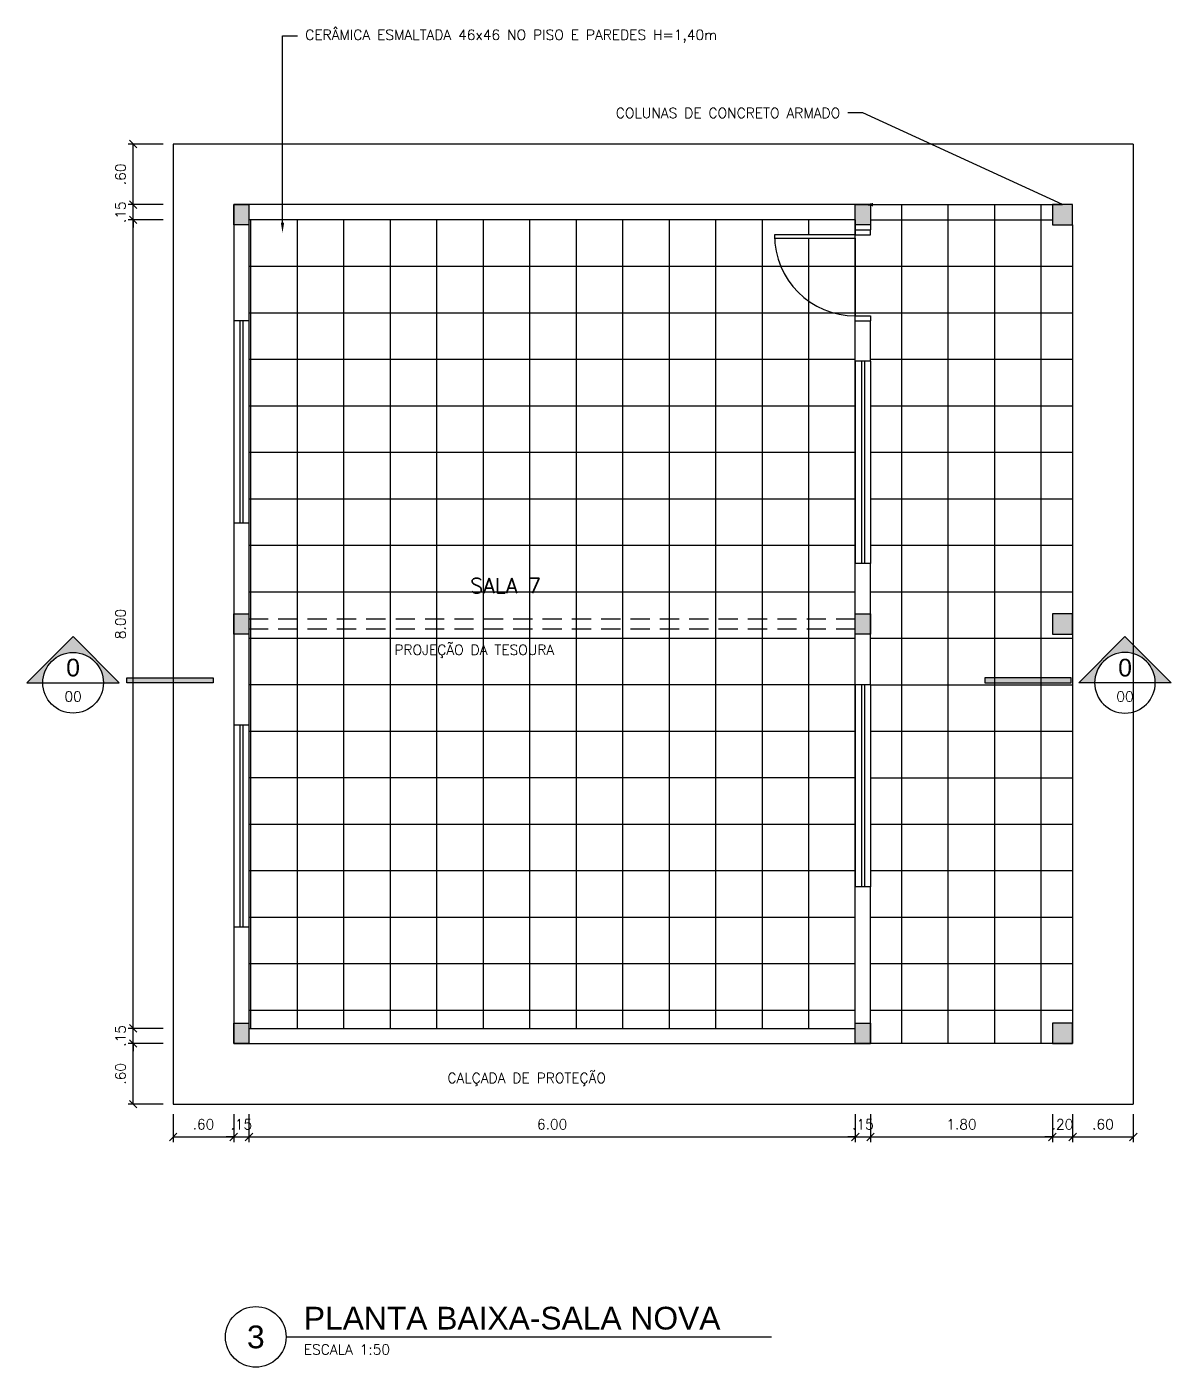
# Model space of a CAD drawing. Header units: millimetres. Extents: x -11 to 499, y 215 to 428.
# Drawn here: x 110.83 to 122.16, y 248.44 to 261.71 of the extents above; entities that cross this region are included whole.
import ezdxf
from ezdxf import colors
from ezdxf.entities.mleader import LeaderData, LeaderLine
from ezdxf.enums import TextEntityAlignment as Align
from ezdxf.math import Vec2, Vec3

# ---------------------------------------------------------------- set-up
doc = ezdxf.new("R2010")
doc.units = ezdxf.units.MM
doc.linetypes.add('HIDDEN', pattern=[9.525, 6.35, -3.175])
for name, color, linetype in [('ARQ-ALVENARIA', 4, 'Continuous'), ('ARQ-COTAS', 30, 'Continuous'), ('ARQ-ESQ-01', 1, 'Continuous'), ('ARQ-ESQ-02', 2, 'Continuous'), ('ARQ-ESTRUTURA', 6, 'Continuous'), ('ARQ-HACHURA', 253, 'Continuous'), ('ARQ-PISO', 8, 'Continuous'), ('ARQ-PROJ-01', 1, 'HIDDEN'), ('ARQ-SÍMBOLOS', 2, 'Continuous'), ('ARQ-TEXTO2', 2, 'Continuous'), ('ARQ-TEXTO3', 3, 'Continuous'), ('ARQ-TEXTO4', 4, 'Continuous')]:
    doc.layers.add(name, color=color, linetype=linetype)
doc.styles.add('arial', font='arial.ttf')
doc.styles.add('ROMANS', font='romans.shx')
doc.styles.add('Romans_Anot', font='romans.shx')
doc.dimstyles.new('Escala 1-50', dxfattribs={"dimscale": 0.5, "dimtxt": 0.2, "dimasz": 0.15, "dimexe": 0.1, "dimexo": 0.2, "dimgap": 0.15, "dimtad": 1, "dimzin": 4, "dimdsep": 46, "dimtxsty": 'Romans_Anot', "dimblk": 'OBLIQUE', "dimcen": 0.25, "dimclrd": 256, "dimclre": 256, "dimclrt": 2, "dimadec": 0, "dimazin": 0, "dimtfac": 1, "dimtix": 1, "dimtmove": 2, "dimatfit": 3, "dimfxl": 1, "dimlwd": -1, "dimlwe": -1, "dimarcsym": 0})

# ---------------------------------------------------------------- blocks, each defined once
blk = doc.blocks.new('_Oblique')
at = {"color": 0, "linetype": 'ByBlock', "lineweight": -2}
blk.add_line((-0.5, -0.5), (0.5, 0.5), dxfattribs=at)
blk = doc.blocks.new('*D197')
at = {"layer": 'ARQ-COTAS', "ltscale": 0.03, "transparency": 16777216}
for p, q in [((112.282, 250.947), (112.282, 250.672)), ((112.882, 250.947), (112.882, 250.672)), ((112.282, 250.722), (112.882, 250.722))]:
    blk.add_line(p, q, dxfattribs=at)
at = {"layer": 'Defpoints', "color": 0, "ltscale": 0.03, "transparency": 16777216}
for p in [(112.282, 251.047), (112.882, 251.047), (112.882, 250.722)]:
    blk.add_point(p, dxfattribs=at)
at = {"layer": 'ARQ-COTAS', "ltscale": 0.03, "transparency": 16777216, "xscale": 0.075, "yscale": 0.075, "zscale": 0.075, "rotation": 180}
blk.add_blockref('_Oblique', (112.282, 250.722), dxfattribs=at)
at = {"layer": 'ARQ-COTAS', "ltscale": 0.03, "transparency": 16777216, "xscale": 0.075, "yscale": 0.075, "zscale": 0.075}
blk.add_blockref('_Oblique', (112.882, 250.722), dxfattribs=at)
at = {"layer": 'ARQ-COTAS', "color": 2, "ltscale": 0.03, "transparency": 16777216, "insert": (112.582, 250.847), "char_height": 0.1, "attachment_point": 5, "style": 'Romans_Anot'}
blk.add_mtext('.60', dxfattribs=at)
blk = doc.blocks.new('*D198')
at = {"layer": 'ARQ-COTAS', "ltscale": 0.03, "transparency": 16777216}
for p, q in [((112.882, 250.947), (112.882, 250.672)), ((113.032, 250.947), (113.032, 250.672)), ((112.882, 250.722), (112.807, 250.722)), ((112.882, 250.722), (113.032, 250.722)), ((113.032, 250.722), (113.107, 250.722))]:
    blk.add_line(p, q, dxfattribs=at)
at = {"layer": 'Defpoints', "color": 0, "ltscale": 0.03, "transparency": 16777216}
for p in [(112.882, 251.047), (113.032, 251.047), (113.032, 250.722)]:
    blk.add_point(p, dxfattribs=at)
at = {"layer": 'ARQ-COTAS', "ltscale": 0.03, "transparency": 16777216, "xscale": 0.075, "yscale": 0.075, "zscale": 0.075}
blk.add_blockref('_Oblique', (112.882, 250.722), dxfattribs=at)
at = {"layer": 'ARQ-COTAS', "ltscale": 0.03, "transparency": 16777216, "xscale": 0.075, "yscale": 0.075, "zscale": 0.075, "rotation": 180}
blk.add_blockref('_Oblique', (113.032, 250.722), dxfattribs=at)
at = {"layer": 'ARQ-COTAS', "color": 2, "ltscale": 0.03, "transparency": 16777216, "insert": (112.957, 250.847), "char_height": 0.1, "attachment_point": 5, "style": 'Romans_Anot'}
blk.add_mtext('.15', dxfattribs=at)
blk = doc.blocks.new('*D199')
at = {"layer": 'ARQ-COTAS', "ltscale": 0.03, "transparency": 16777216}
for p, q in [((113.032, 250.947), (113.032, 250.672)), ((119.032, 250.947), (119.032, 250.672)), ((113.032, 250.722), (119.032, 250.722))]:
    blk.add_line(p, q, dxfattribs=at)
at = {"layer": 'Defpoints', "color": 0, "ltscale": 0.03, "transparency": 16777216}
for p in [(113.032, 251.047), (119.032, 251.047), (119.032, 250.722)]:
    blk.add_point(p, dxfattribs=at)
at = {"layer": 'ARQ-COTAS', "ltscale": 0.03, "transparency": 16777216, "xscale": 0.075, "yscale": 0.075, "zscale": 0.075, "rotation": 180}
blk.add_blockref('_Oblique', (113.032, 250.722), dxfattribs=at)
at = {"layer": 'ARQ-COTAS', "ltscale": 0.03, "transparency": 16777216, "xscale": 0.075, "yscale": 0.075, "zscale": 0.075}
blk.add_blockref('_Oblique', (119.032, 250.722), dxfattribs=at)
at = {"layer": 'ARQ-COTAS', "color": 2, "ltscale": 0.03, "transparency": 16777216, "insert": (116.032, 250.847), "char_height": 0.1, "attachment_point": 5, "style": 'Romans_Anot'}
blk.add_mtext('6.00', dxfattribs=at)
blk = doc.blocks.new('*D200')
at = {"layer": 'ARQ-COTAS', "ltscale": 0.03, "transparency": 16777216}
for p, q in [((119.032, 250.947), (119.032, 250.672)), ((119.182, 250.947), (119.182, 250.672)), ((119.032, 250.722), (118.957, 250.722)), ((119.032, 250.722), (119.182, 250.722)), ((119.182, 250.722), (119.257, 250.722))]:
    blk.add_line(p, q, dxfattribs=at)
at = {"layer": 'Defpoints', "color": 0, "ltscale": 0.03, "transparency": 16777216}
for p in [(119.032, 251.047), (119.182, 251.047), (119.182, 250.722)]:
    blk.add_point(p, dxfattribs=at)
at = {"layer": 'ARQ-COTAS', "ltscale": 0.03, "transparency": 16777216, "xscale": 0.075, "yscale": 0.075, "zscale": 0.075}
blk.add_blockref('_Oblique', (119.032, 250.722), dxfattribs=at)
at = {"layer": 'ARQ-COTAS', "ltscale": 0.03, "transparency": 16777216, "xscale": 0.075, "yscale": 0.075, "zscale": 0.075, "rotation": 180}
blk.add_blockref('_Oblique', (119.182, 250.722), dxfattribs=at)
at = {"layer": 'ARQ-COTAS', "color": 2, "ltscale": 0.03, "transparency": 16777216, "insert": (119.107, 250.847), "char_height": 0.1, "attachment_point": 5, "style": 'Romans_Anot'}
blk.add_mtext('.15', dxfattribs=at)
blk = doc.blocks.new('*D201')
at = {"layer": 'ARQ-COTAS', "ltscale": 0.03, "transparency": 16777216}
for p, q in [((119.182, 250.947), (119.182, 250.672)), ((120.982, 250.947), (120.982, 250.672)), ((119.182, 250.722), (120.982, 250.722))]:
    blk.add_line(p, q, dxfattribs=at)
at = {"layer": 'Defpoints', "color": 0, "ltscale": 0.03, "transparency": 16777216}
for p in [(119.182, 251.047), (120.982, 251.047), (120.982, 250.722)]:
    blk.add_point(p, dxfattribs=at)
at = {"layer": 'ARQ-COTAS', "ltscale": 0.03, "transparency": 16777216, "xscale": 0.075, "yscale": 0.075, "zscale": 0.075, "rotation": 180}
blk.add_blockref('_Oblique', (119.182, 250.722), dxfattribs=at)
at = {"layer": 'ARQ-COTAS', "ltscale": 0.03, "transparency": 16777216, "xscale": 0.075, "yscale": 0.075, "zscale": 0.075}
blk.add_blockref('_Oblique', (120.982, 250.722), dxfattribs=at)
at = {"layer": 'ARQ-COTAS', "color": 2, "ltscale": 0.03, "transparency": 16777216, "insert": (120.082, 250.847), "char_height": 0.1, "attachment_point": 5, "style": 'Romans_Anot'}
blk.add_mtext('1.80', dxfattribs=at)
blk = doc.blocks.new('*D202')
at = {"layer": 'ARQ-COTAS', "ltscale": 0.03, "transparency": 16777216}
for p, q in [((120.982, 250.947), (120.982, 250.672)), ((121.182, 250.947), (121.182, 250.672)), ((120.982, 250.722), (120.907, 250.722)), ((120.982, 250.722), (121.182, 250.722)), ((121.182, 250.722), (121.257, 250.722))]:
    blk.add_line(p, q, dxfattribs=at)
at = {"layer": 'Defpoints', "color": 0, "ltscale": 0.03, "transparency": 16777216}
for p in [(120.982, 251.047), (121.182, 251.047), (121.182, 250.722)]:
    blk.add_point(p, dxfattribs=at)
at = {"layer": 'ARQ-COTAS', "ltscale": 0.03, "transparency": 16777216, "xscale": 0.075, "yscale": 0.075, "zscale": 0.075}
blk.add_blockref('_Oblique', (120.982, 250.722), dxfattribs=at)
at = {"layer": 'ARQ-COTAS', "ltscale": 0.03, "transparency": 16777216, "xscale": 0.075, "yscale": 0.075, "zscale": 0.075, "rotation": 180}
blk.add_blockref('_Oblique', (121.182, 250.722), dxfattribs=at)
at = {"layer": 'ARQ-COTAS', "color": 2, "ltscale": 0.03, "transparency": 16777216, "insert": (121.082, 250.847), "char_height": 0.1, "attachment_point": 5, "style": 'Romans_Anot'}
blk.add_mtext('.20', dxfattribs=at)
blk = doc.blocks.new('*D203')
at = {"layer": 'ARQ-COTAS', "ltscale": 0.03, "transparency": 16777216}
for p, q in [((121.182, 250.947), (121.182, 250.672)), ((121.782, 250.947), (121.782, 250.672)), ((121.182, 250.722), (121.782, 250.722))]:
    blk.add_line(p, q, dxfattribs=at)
at = {"layer": 'Defpoints', "color": 0, "ltscale": 0.03, "transparency": 16777216}
for p in [(121.182, 251.047), (121.782, 251.047), (121.782, 250.722)]:
    blk.add_point(p, dxfattribs=at)
at = {"layer": 'ARQ-COTAS', "ltscale": 0.03, "transparency": 16777216, "xscale": 0.075, "yscale": 0.075, "zscale": 0.075, "rotation": 180}
blk.add_blockref('_Oblique', (121.182, 250.722), dxfattribs=at)
at = {"layer": 'ARQ-COTAS', "ltscale": 0.03, "transparency": 16777216, "xscale": 0.075, "yscale": 0.075, "zscale": 0.075}
blk.add_blockref('_Oblique', (121.782, 250.722), dxfattribs=at)
at = {"layer": 'ARQ-COTAS', "color": 2, "ltscale": 0.03, "transparency": 16777216, "insert": (121.482, 250.847), "char_height": 0.1, "attachment_point": 5, "style": 'Romans_Anot'}
blk.add_mtext('.60', dxfattribs=at)
blk = doc.blocks.new('*D204')
at = {"layer": 'ARQ-COTAS', "ltscale": 0.03, "transparency": 16777216}
for p, q in [((112.182, 251.647), (111.837, 251.647)), ((111.887, 251.047), (111.887, 251.647)), ((112.182, 251.047), (111.837, 251.047))]:
    blk.add_line(p, q, dxfattribs=at)
at = {"layer": 'Defpoints', "color": 0, "ltscale": 0.03, "transparency": 16777216}
for p in [(111.887, 251.647), (112.282, 251.647), (112.282, 251.047)]:
    blk.add_point(p, dxfattribs=at)
at = {"layer": 'ARQ-COTAS', "ltscale": 0.03, "transparency": 16777216, "xscale": 0.075, "yscale": 0.075, "zscale": 0.075}
for p, rotation in [((111.887, 251.647), 90), ((111.887, 251.047), 270)]:
    blk.add_blockref('_Oblique', p, dxfattribs=dict(at, rotation=rotation))
at = {"layer": 'ARQ-COTAS', "color": 2, "ltscale": 0.03, "transparency": 16777216, "insert": (111.762, 251.347), "char_height": 0.1, "attachment_point": 5, "rotation": 90, "style": 'Romans_Anot'}
blk.add_mtext('.60', dxfattribs=at)
blk = doc.blocks.new('*D205')
at = {"layer": 'ARQ-COTAS', "ltscale": 0.03, "transparency": 16777216}
for p, q in [((111.887, 251.797), (111.887, 251.872)), ((112.182, 251.797), (111.837, 251.797)), ((111.887, 251.647), (111.887, 251.797)), ((112.182, 251.647), (111.837, 251.647)), ((111.887, 251.647), (111.887, 251.572))]:
    blk.add_line(p, q, dxfattribs=at)
at = {"layer": 'Defpoints', "color": 0, "ltscale": 0.03, "transparency": 16777216}
for p in [(111.887, 251.797), (112.282, 251.797), (112.282, 251.647)]:
    blk.add_point(p, dxfattribs=at)
at = {"layer": 'ARQ-COTAS', "ltscale": 0.03, "transparency": 16777216, "xscale": 0.075, "yscale": 0.075, "zscale": 0.075}
for p, rotation in [((111.887, 251.797), 270), ((111.887, 251.647), 90)]:
    blk.add_blockref('_Oblique', p, dxfattribs=dict(at, rotation=rotation))
at = {"layer": 'ARQ-COTAS', "color": 2, "ltscale": 0.03, "transparency": 16777216, "insert": (111.762, 251.722), "char_height": 0.1, "attachment_point": 5, "rotation": 90, "style": 'Romans_Anot'}
blk.add_mtext('.15', dxfattribs=at)
blk = doc.blocks.new('*D206')
at = {"layer": 'ARQ-COTAS', "ltscale": 0.03, "transparency": 16777216}
for p, q in [((112.182, 259.797), (111.837, 259.797)), ((111.887, 251.797), (111.887, 259.797)), ((112.182, 251.797), (111.837, 251.797))]:
    blk.add_line(p, q, dxfattribs=at)
at = {"layer": 'Defpoints', "color": 0, "ltscale": 0.03, "transparency": 16777216}
for p in [(111.887, 259.797), (112.282, 259.797), (112.282, 251.797)]:
    blk.add_point(p, dxfattribs=at)
at = {"layer": 'ARQ-COTAS', "ltscale": 0.03, "transparency": 16777216, "xscale": 0.075, "yscale": 0.075, "zscale": 0.075}
for p, rotation in [((111.887, 259.797), 90), ((111.887, 251.797), 270)]:
    blk.add_blockref('_Oblique', p, dxfattribs=dict(at, rotation=rotation))
at = {"layer": 'ARQ-COTAS', "color": 2, "ltscale": 0.03, "transparency": 16777216, "insert": (111.762, 255.797), "char_height": 0.1, "attachment_point": 5, "rotation": 90, "style": 'Romans_Anot'}
blk.add_mtext('8.00', dxfattribs=at)
blk = doc.blocks.new('*D195')
at = {"layer": 'ARQ-COTAS', "ltscale": 0.03, "transparency": 16777216}
for p, q in [((112.182, 259.947), (111.837, 259.947)), ((111.887, 259.947), (111.887, 260.022)), ((111.887, 259.797), (111.887, 259.947)), ((112.182, 259.797), (111.837, 259.797)), ((111.887, 259.797), (111.887, 259.722))]:
    blk.add_line(p, q, dxfattribs=at)
at = {"layer": 'Defpoints', "color": 0, "ltscale": 0.03, "transparency": 16777216}
for p in [(111.887, 259.947), (112.282, 259.947), (112.282, 259.797)]:
    blk.add_point(p, dxfattribs=at)
at = {"layer": 'ARQ-COTAS', "ltscale": 0.03, "transparency": 16777216, "xscale": 0.075, "yscale": 0.075, "zscale": 0.075}
for p, rotation in [((111.887, 259.947), 270), ((111.887, 259.797), 90)]:
    blk.add_blockref('_Oblique', p, dxfattribs=dict(at, rotation=rotation))
at = {"layer": 'ARQ-COTAS', "color": 2, "ltscale": 0.03, "transparency": 16777216, "insert": (111.762, 259.872), "char_height": 0.1, "attachment_point": 5, "rotation": 90, "style": 'Romans_Anot'}
blk.add_mtext('.15', dxfattribs=at)
blk = doc.blocks.new('*D196')
at = {"layer": 'ARQ-COTAS', "ltscale": 0.03, "transparency": 16777216}
for p, q in [((112.182, 260.547), (111.837, 260.547)), ((111.887, 259.947), (111.887, 260.547)), ((112.182, 259.947), (111.837, 259.947))]:
    blk.add_line(p, q, dxfattribs=at)
at = {"layer": 'Defpoints', "color": 0, "ltscale": 0.03, "transparency": 16777216}
for p in [(111.887, 260.547), (112.282, 260.547), (112.282, 259.947)]:
    blk.add_point(p, dxfattribs=at)
at = {"layer": 'ARQ-COTAS', "ltscale": 0.03, "transparency": 16777216, "xscale": 0.075, "yscale": 0.075, "zscale": 0.075}
for p, rotation in [((111.887, 260.547), 90), ((111.887, 259.947), 270)]:
    blk.add_blockref('_Oblique', p, dxfattribs=dict(at, rotation=rotation))
at = {"layer": 'ARQ-COTAS', "color": 2, "ltscale": 0.03, "transparency": 16777216, "insert": (111.762, 260.247), "char_height": 0.1, "attachment_point": 5, "rotation": 90, "style": 'Romans_Anot'}
blk.add_mtext('.60', dxfattribs=at)
blk = doc.blocks.new('*U173')
at = {"layer": 'ARQ-SÍMBOLOS'}
blk.add_line((0.6, 0), (10.205, 0), dxfattribs=at)
blk.add_circle((0, 0), 0.6, dxfattribs=at)
at = {"layer": 'ARQ-TEXTO2', "style": 'ROMANS'}
blk.add_attdef('ESCALA1', text='', height=0.2, dxfattribs=at).set_placement((0.951, -0.149), align=Align.TOP_LEFT)
at = {"layer": 'ARQ-TEXTO4', "style": 'arial'}
blk.add_attdef('TITULODODESENHO', (0.951, 0.146), '', height=0.45, dxfattribs=at)
blk.add_attdef('0', text='', height=0.45, dxfattribs=at).set_placement((0, 0), align=Align.MIDDLE)
blk = doc.blocks.new('Símbolo_Corte')
at = {"layer": 'ARQ-SÍMBOLOS'}
h = blk.add_hatch(color=256, dxfattribs=at)
h.dxf.hatch_style = 1
h.paths.add_polyline_path([(0, 0.915), (-0.915, 0), (-0.6, 0, -1), (0.6, 0), (0.915, 0)])
at = {"layer": 'ARQ-SÍMBOLOS', "ltscale": 0.1}
blk.add_hatch(color=256, dxfattribs=at).paths.add_polyline_path([(1.063, 0.1), (2.775, 0.1), (2.775, 0), (1.063, 0)])
at = {"layer": 'ARQ-SÍMBOLOS'}
for p, q in [((-0.915, 0), (-0.6, 0)), ((0.6, 0), (0.915, 0))]:
    blk.add_line(p, q, dxfattribs=at)
at = {"layer": 'ARQ-SÍMBOLOS', "color": 4}
blk.add_line((-0.6, 0), (0.6, 0), dxfattribs=at)
at = {"layer": 'ARQ-SÍMBOLOS'}
blk.add_lwpolyline([(-0.915, 0), (0, 0.915), (0.915, 0)], dxfattribs=at)
blk.add_lwpolyline([(1.063, 0.1), (2.775, 0.1), (2.775, 0), (1.063, 0)], close=True, dxfattribs=at)
blk.add_circle((0, 0), 0.6, dxfattribs=at)
at = {"layer": 'ARQ-TEXTO2', "style": 'ROMANS'}
blk.add_attdef('NUMERO-FOLHA', text='', height=0.2, dxfattribs=at).set_placement((0, -0.271), align=Align.MIDDLE_CENTER)
at = {"layer": 'ARQ-TEXTO4', "style": 'arial'}
blk.add_attdef('NUMERO-DESENHO-NA-FOLHA', text='', height=0.35, dxfattribs=at).set_placement((0, 0.301), align=Align.MIDDLE_CENTER)

msp = doc.modelspace()

# ---------------------------------------------------------------- hatches: boundary and pattern name
at = {"layer": 'ARQ-HACHURA', "ltscale": 0.03, "transparency": 33554687}
h = msp.add_hatch(dxfattribs=at)
h.set_pattern_fill('AR-CONC', color=256, scale=0.001, double=1)
h.set_pattern_definition([(50, (-24.41137, 0), (0.18218467, -0.015939086), [0.01905, -0.20955]), (355, (-24.41137, 0), (-0.03524342, 0.19105685), [0.01524, -0.16764058]), (100.451445, (-24.39619, -0.00133), (0.14694125, 0.17511775), [0.01619001, -0.17809024]), (46.1842, (-24.41137, 0.0508), (0.27107904, -0.04204233), [0.028575, -0.314325]), (96.63556, (-24.38878, 0.0473), (0.23740413, 0.24742612), [0.02428502, -0.2671356]), (351.18415, (-24.41137, 0.0508), (0.23740413, 0.24742612), [0.02285997, -0.25145973]), (21, (-24.38597, 0.0381), (0.15161439, -0.1022652), [0.01905, -0.20955]), (326, (-24.38597, 0.0381), (0.06180203, 0.18418797), [0.01524, -0.16764]), (71.451445, (-24.37333, 0.02958), (0.21341642, 0.08192277), [0.01619001, -0.17808994]), (37.5, (-24.41137, 0), (0.003088603, 0.084555039), [0, -0.165608, 0, -0.17018, 0, -0.168275]), (7.5, (-24.41137, 0), (0.066819663, 0.100180575), [0, -0.097028, 0, -0.161798, 0, -0.064135]), (327.5, (-24.46801, 0), (0.135590595, -0.005728744), [0, -0.0635, 0, -0.19812, 0, -0.26289]), (317.5, (-24.49341, 0), (0.14812918, 0.02542649), [0, -0.08255, 0, -0.131572, 0, -0.18669])])
h.paths.add_polyline_path([(113.032, 255.897), (112.882, 255.897), (112.882, 255.697), (113.032, 255.697)])
h.paths.add_polyline_path([(121.182, 251.847), (120.982, 251.847), (120.982, 251.647), (121.182, 251.647)])
h.paths.add_polyline_path([(121.182, 255.897), (120.982, 255.897), (120.982, 255.697), (121.182, 255.697)])
h.paths.add_polyline_path([(121.182, 259.947), (120.982, 259.947), (120.982, 259.747), (121.182, 259.747)])
h.paths.add_polyline_path([(113.032, 251.847), (112.882, 251.847), (112.882, 251.647), (113.032, 251.647)])
h.paths.add_polyline_path([(119.182, 251.847), (119.032, 251.847), (119.032, 251.647), (119.182, 251.647)])
h.paths.add_polyline_path([(119.182, 255.897), (119.032, 255.897), (119.032, 255.697), (119.182, 255.697)])
h.paths.add_polyline_path([(119.182, 259.947), (119.032, 259.947), (119.032, 259.747), (119.182, 259.747)])
h.paths.add_polyline_path([(113.032, 259.947), (112.882, 259.947), (112.882, 259.747), (113.032, 259.747)])
h = msp.add_hatch(dxfattribs=at)
h.set_pattern_fill('_USER', color=256, scale=0.46, double=1, pattern_type=0)
h.set_pattern_definition([(0, (119.0317, 259.33695), (0, 0.46), []), (90, (119.0317, 259.33695), (-0.46, 3e-17), [])])
h.paths.add_polyline_path([(121.182, 259.747), (120.982, 259.747), (120.982, 259.947), (119.182, 259.947), (119.182, 259.747), (119.182, 259.697), (119.182, 259.647), (119.032, 259.647), (119.032, 259.617), (119.032, 258.847), (119.182, 258.847), (119.182, 258.797), (119.182, 258.397), (119.182, 256.397), (119.182, 255.197), (119.182, 253.197), (119.182, 251.647), (120.982, 251.647), (120.982, 251.847), (121.182, 251.847), (121.182, 255.697), (120.982, 255.697), (120.982, 255.897), (121.182, 255.897)])
h = msp.add_hatch(dxfattribs=at)
h.set_pattern_fill('_USER', color=256, scale=0.46, double=1, pattern_type=0)
h.set_pattern_definition([(0, (119.0317, 259.7973), (0, 0.46), []), (90, (119.0317, 259.7973), (-0.46, 3e-17), [])])
h.paths.add_polyline_path([(119.032, 259.617), (118.232, 259.617, 0.40327), (119.032, 258.847)], flags=17)
h.paths.add_polyline_path([(119.032, 258.397), (119.032, 258.797), (119.032, 258.847, -0.40327), (118.232, 259.617), (118.232, 259.617), (118.232, 259.647), (119.032, 259.647), (119.032, 259.697), (119.032, 259.797), (113.032, 259.797), (113.032, 259.747), (113.032, 258.797), (113.032, 256.795), (113.032, 255.847), (119.032, 255.847), (119.032, 255.897), (119.032, 256.397)])
h.paths.add_polyline_path([(119.032, 255.197), (119.032, 255.747), (113.032, 255.747), (113.032, 255.697), (113.032, 254.797), (113.032, 252.797), (113.032, 251.797), (119.032, 251.797), (119.032, 251.847), (119.032, 253.197)])
h.paths.add_polyline_path([(119.032, 255.847), (113.032, 255.847), (113.032, 255.747), (119.032, 255.747)])

# ---------------------------------------------------------------- linework, layer by layer
at = {"layer": 'ARQ-ALVENARIA', "ltscale": 0.03}
for p, q in [((119.182, 259.947), (112.882, 259.947)), ((112.882, 259.947), (112.882, 258.797)), ((119.032, 259.797), (113.032, 259.797)), ((113.032, 259.797), (113.032, 258.797)), ((113.032, 258.797), (112.882, 258.797)), ((119.032, 258.397), (119.032, 258.797)), ((119.182, 258.397), (119.182, 258.797)), ((119.182, 258.397), (119.032, 258.397)), ((112.882, 256.797), (112.882, 254.797)), ((113.032, 256.797), (112.882, 256.797)), ((113.032, 256.797), (113.032, 254.797)), ((119.032, 255.197), (119.032, 256.397)), ((119.182, 256.397), (119.032, 256.397)), ((119.182, 255.197), (119.182, 256.397)), ((119.182, 255.197), (119.032, 255.197)), ((113.032, 254.797), (112.882, 254.797)), ((119.032, 251.797), (119.032, 253.197)), ((119.182, 253.197), (119.032, 253.197)), ((119.182, 251.647), (119.182, 253.197)), ((112.882, 252.797), (112.882, 251.647)), ((113.032, 252.797), (112.882, 252.797)), ((113.032, 252.797), (113.032, 251.797)), ((113.032, 251.797), (119.032, 251.797)), ((112.882, 251.647), (119.182, 251.647))]:
    msp.add_line(p, q, dxfattribs=at)
at = {"layer": 'ARQ-ALVENARIA'}
for p, q in [((119.182, 259.947), (119.182, 259.697)), ((119.032, 259.797), (119.032, 259.697)), ((119.032, 259.697), (119.182, 259.697)), ((119.032, 258.797), (119.182, 258.797))]:
    msp.add_line(p, q, dxfattribs=at)
at = {"layer": 'ARQ-ESQ-01', "ltscale": 0.03}
for p, q in [((112.882, 258.797), (112.882, 256.797)), ((113.032, 258.797), (113.032, 256.795)), ((119.032, 258.397), (119.032, 256.397)), ((119.182, 258.397), (119.182, 256.397)), ((119.032, 255.197), (119.032, 253.197)), ((119.182, 255.197), (119.182, 253.197)), ((112.882, 254.797), (112.882, 252.797)), ((113.032, 254.797), (113.032, 252.797))]:
    msp.add_line(p, q, dxfattribs=at)
at = {"layer": 'ARQ-ESQ-02', "ltscale": 0.03}
for p, q in [((112.942, 258.797), (112.942, 256.797)), ((112.972, 258.797), (112.972, 256.795)), ((119.092, 258.397), (119.092, 256.397)), ((119.122, 258.397), (119.122, 256.397)), ((119.092, 255.197), (119.092, 253.197)), ((119.122, 255.197), (119.122, 253.197)), ((112.942, 254.797), (112.942, 252.797)), ((112.972, 254.797), (112.972, 252.797))]:
    msp.add_line(p, q, dxfattribs=at)
at = {"layer": 'ARQ-ESQ-02'}
for points in [[(119.032, 259.697), (119.032, 259.647), (119.182, 259.647), (119.182, 259.697)], [(119.032, 258.797), (119.032, 258.847), (119.182, 258.847), (119.182, 258.797)]]:
    msp.add_lwpolyline(points, dxfattribs=at)
msp.add_lwpolyline([(119.032, 259.647), (118.232, 259.647), (118.232, 259.617), (119.032, 259.617)], close=True, dxfattribs=at)
at = {"layer": 'ARQ-ESTRUTURA', "ltscale": 0.03}
for points in [[(112.882, 259.947), (113.032, 259.947), (113.032, 259.747), (112.882, 259.747)], [(119.032, 259.947), (119.182, 259.947), (119.182, 259.747), (119.032, 259.747)], [(121.182, 259.947), (120.982, 259.947), (120.982, 259.747), (121.182, 259.747)], [(112.882, 255.897), (113.032, 255.897), (113.032, 255.697), (112.882, 255.697)], [(119.032, 255.897), (119.182, 255.897), (119.182, 255.697), (119.032, 255.697)], [(121.182, 255.897), (120.982, 255.897), (120.982, 255.697), (121.182, 255.697)], [(112.882, 251.847), (113.032, 251.847), (113.032, 251.647), (112.882, 251.647)], [(119.032, 251.847), (119.182, 251.847), (119.182, 251.647), (119.032, 251.647)], [(121.182, 251.847), (120.982, 251.847), (120.982, 251.647), (121.182, 251.647)]]:
    msp.add_lwpolyline(points, close=True, dxfattribs=at)
at = {"layer": 'ARQ-PISO', "ltscale": 0.03}
for p, q in [((121.782, 260.547), (112.282, 260.547)), ((112.282, 260.547), (112.282, 251.047)), ((121.782, 260.547), (121.782, 251.047)), ((119.182, 259.947), (120.982, 259.947)), ((121.182, 259.747), (121.182, 251.647)), ((119.032, 259.617), (119.032, 258.847)), ((121.182, 251.647), (119.182, 251.647)), ((112.282, 251.047), (121.782, 251.047))]:
    msp.add_line(p, q, dxfattribs=at)
at = {"layer": 'ARQ-PROJ-01', "ltscale": 0.03}
for p, q in [((119.032, 255.847), (113.032, 255.847)), ((119.032, 255.747), (113.032, 255.747))]:
    msp.add_line(p, q, dxfattribs=at)
at = {"layer": 'ARQ-PROJ-01'}
msp.add_arc((119.032, 259.647), 0.8, 180, 270, dxfattribs=at)

# ---------------------------------------------------------------- block references
at = {"layer": 'ARQ-SÍMBOLOS', "ltscale": 0.03, "xscale": 0.5, "yscale": 0.5, "zscale": 0.5}
msp.add_blockref('Símbolo_Corte', (111.292, 255.216), dxfattribs=at).add_auto_attribs({'NUMERO-FOLHA': '00', 'NUMERO-DESENHO-NA-FOLHA': '0'})
at = {"layer": 'ARQ-SÍMBOLOS', "ltscale": 0.03}
ref = msp.add_blockref('Símbolo_Corte', (121.7, 255.216), dxfattribs=dict(at, xscale=-0.5, yscale=0.5, zscale=0.5))
ref.add_attrib('NUMERO-FOLHA', '00', dxfattribs={"layer": 'ARQ-TEXTO2', "ltscale": 0.03, "height": 0.1, "style": 'ROMANS'}).set_placement((121.7, 255.08), align=Align.MIDDLE_CENTER)
ref.add_attrib('NUMERO-DESENHO-NA-FOLHA', '0', dxfattribs={"layer": 'ARQ-TEXTO4', "ltscale": 0.03, "height": 0.175, "style": 'arial'}).set_placement((121.701, 255.366), align=Align.MIDDLE_CENTER)
at = {"layer": 'ARQ-SÍMBOLOS', "xscale": 0.5, "yscale": 0.5, "zscale": 0.5}
msp.add_blockref('*U173', (113.1, 248.744), dxfattribs=at).add_auto_attribs({'ESCALA1': 'ESCALA 1:50', '0': '3', 'TITULODODESENHO': 'PLANTA BAIXA-SALA NOVA'})

# ---------------------------------------------------------------- texts
at = {"layer": 'ARQ-TEXTO2', "char_height": 0.1, "attachment_point": 1, "style": 'ROMANS'}
for s, insert in [('PROJEÇÃO DA TESOURA', (114.471, 255.592)), ('CALÇADA DE PROTEÇÃO', (114.996, 251.356))]:
    msp.add_mtext(s, dxfattribs=dict(at, insert=insert))
at = {"layer": 'ARQ-TEXTO3', "style": 'ROMANS'}
msp.add_text('SALA 7', height=0.15, dxfattribs=at).set_placement((115.221, 256.102))

# ---------------------------------------------------------------- dimensions: what is measured, and where the dimension line sits
at = {"layer": 'ARQ-COTAS', "ltscale": 0.03}
for base, p1, p2, picture, middle in [((111.887, 260.547), (112.282, 259.947), (112.282, 260.547), '*D196', (111.762, 260.247)), ((111.887, 259.947), (112.282, 259.797), (112.282, 259.947), '*D195', (111.762, 259.872)), ((111.887, 259.797), (112.282, 251.797), (112.282, 259.797), '*D206', (111.762, 255.797)), ((111.887, 251.797), (112.282, 251.647), (112.282, 251.797), '*D205', (111.762, 251.722)), ((111.887, 251.647), (112.282, 251.047), (112.282, 251.647), '*D204', (111.762, 251.347))]:
    dim = msp.add_linear_dim(base=base, p1=p1, p2=p2, angle=90, dimstyle='Escala 1-50', dxfattribs=at)
    dim.commit()
    dim.dimension.update_dxf_attribs({"geometry": picture, "text_midpoint": middle})
for base, p1, p2, picture, middle in [((112.882, 250.722), (112.282, 251.047), (112.882, 251.047), '*D197', (112.582, 250.847)), ((113.032, 250.722), (112.882, 251.047), (113.032, 251.047), '*D198', (112.957, 250.847)), ((119.032, 250.722), (113.032, 251.047), (119.032, 251.047), '*D199', (116.032, 250.847)), ((119.182, 250.722), (119.032, 251.047), (119.182, 251.047), '*D200', (119.107, 250.847)), ((120.982, 250.722), (119.182, 251.047), (120.982, 251.047), '*D201', (120.082, 250.847)), ((121.182, 250.722), (120.982, 251.047), (121.182, 251.047), '*D202', (121.082, 250.847)), ((121.782, 250.722), (121.182, 251.047), (121.782, 251.047), '*D203', (121.482, 250.847))]:
    dim = msp.add_linear_dim(base=base, p1=p1, p2=p2, dimstyle='Escala 1-50', dxfattribs=at)
    dim.commit()
    dim.dimension.update_dxf_attribs({"geometry": picture, "text_midpoint": middle})

# ---------------------------------------------------------------- leaders
at = {"layer": 'ARQ-TEXTO2', "ltscale": 0.03}
ml = msp.add_multileader_mtext('Standard', dxfattribs=at)
ml.set_content('CERÂMICA ESMALTADA 46x46 NO PISO E PAREDES H=1,40m', color=2, style='Romans_Anot')
ml.set_leader_properties(color=256, linetype='ByLayer', lineweight=-1)
ml.build(insert=Vec2(0, 0))
ml.multileader.update_dxf_attribs({"text_top_attachment_type": 10, "text_bottom_attachment_type": 10, "dogleg_length": 0.3, "arrow_head_size": 0.1, "scale": 0.5})
ctx = ml.context
ctx.base_point, ctx.scale, ctx.char_height, ctx.arrow_head_size, ctx.landing_gap_size, ctx.plane_origin = Vec3(113.514, 261.619), 0.5, 0.1, 0.1, 0.075, Vec3(113.364, 259.669)
notes = []
notes.append((ctx, [(0, (1, 1, 0), (113.364, 261.619), (1, 0), 0.15, [(0, [(113.364, 259.669)], 0, [])])]))
ctx.mtext.insert, ctx.mtext.flow_direction = Vec3(113.589, 261.678), 5
ml = msp.add_multileader_mtext('Standard', dxfattribs=at)
ml.set_content('COLUNAS DE CONCRETO ARMADO', color=2, style='Romans_Anot')
ml.set_leader_properties(color=256, linetype='ByLayer', lineweight=-1)
ml.build(insert=Vec2(0, 0))
ml.multileader.update_dxf_attribs({"text_top_attachment_type": 10, "text_bottom_attachment_type": 10, "dogleg_length": 0.3, "arrow_head_size": 0.1, "scale": 0.5})
ctx = ml.context
ctx.base_point, ctx.scale, ctx.char_height, ctx.arrow_head_size, ctx.landing_gap_size, ctx.plane_origin = Vec3(116.297, 260.854), 0.5, 0.1, 0.1, 0.075, Vec3(119.107, 259.947)
ctx.text_align_type = 2
notes.append((ctx, [(0, (1, 1, 0), (119.107, 260.854), (-1, 0), 0.15, [(1, [(119.107, 259.947), (121.082, 259.947)], 0, [])])]))
ctx.mtext.insert, ctx.mtext.alignment, ctx.mtext.flow_direction = Vec3(118.882, 260.904), 3, 5
for ctx, leaders in notes:
    for number, flags, end, landing, length, lines in leaders:
        leader = LeaderData()
        leader.index, (leader.has_last_leader_line, leader.has_dogleg_vector, leader.attachment_direction) = number, flags
        leader.last_leader_point, leader.dogleg_vector, leader.dogleg_length = Vec3(end), Vec3(landing), length
        for number, points, colour, breaks in lines:
            line = LeaderLine()
            line.index, line.vertices, line.color, line.breaks = number, Vec3.list(points), colors.encode_raw_color(colour), breaks
            leader.lines.append(line)
        ctx.leaders.append(leader)

doc.saveas('drawing.dxf')
